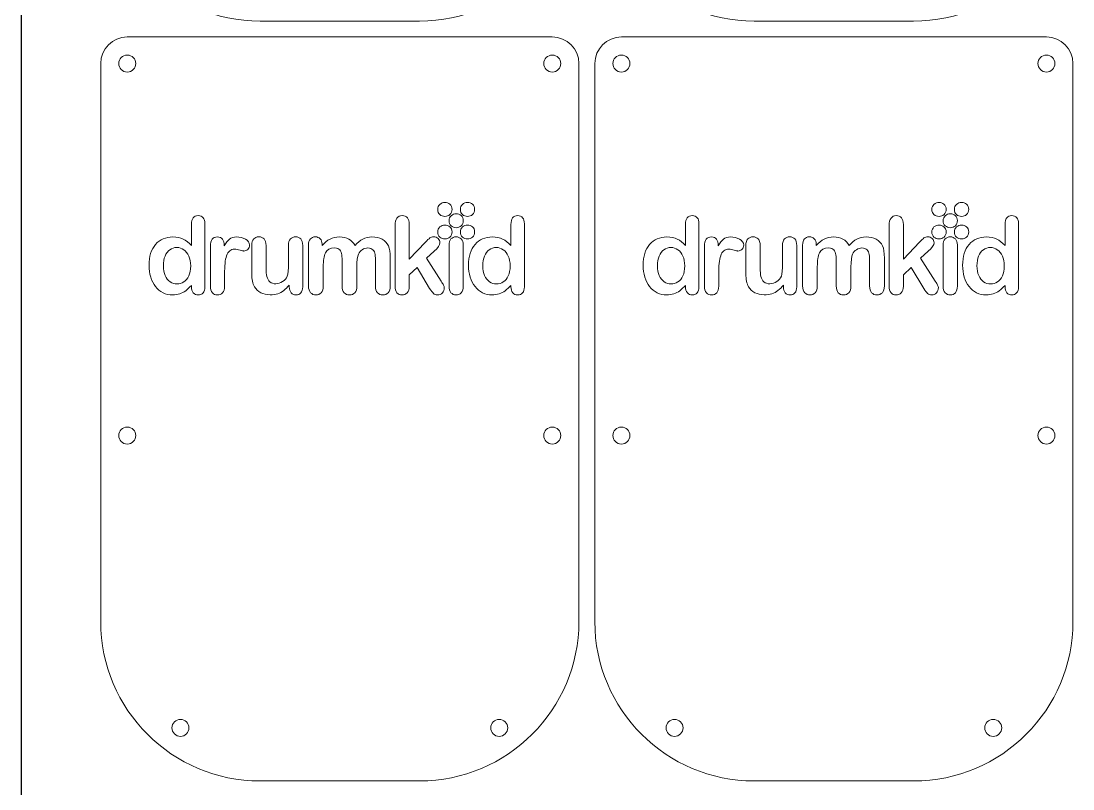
# Model space of a CAD drawing. Header units: millimetres. Extents: x 0 to 400, y 0 to 600.
# Drawn here: x 0 to 198, y 299.5 to 444 of the extents above; entities that cross this region are included whole.
import ezdxf

# ---------------------------------------------------------------- set-up
doc = ezdxf.new("R2010")
doc.units = ezdxf.units.MM
for name, color, linetype, lineweight, true_color in [('cut profiles', 1, 'Continuous', 9, 0xff0000), ('line engrave', 5, 'Continuous', 9, 0x0000ff), ('sheet outline', 3, 'Continuous', 25, 0x00ff00)]:
    doc.layers.add(name, color=color, linetype=linetype, lineweight=lineweight, true_color=true_color)

msp = doc.modelspace()

# ---------------------------------------------------------------- linework, layer by layer
at = {"layer": 'cut profiles'}
for p, q in [((45, 444), (75, 444)), ((138, 444), (168, 444)), ((20, 441), (100, 441)), ((113, 441), (193, 441)), ((15, 331), (15, 436)), ((105, 331), (105, 436)), ((108, 331), (108, 436)), ((198, 331), (198, 436)), ((45, 301), (75, 301)), ((138, 301), (168, 301))]:
    msp.add_line(p, q, dxfattribs=at)
for centre in [(20, 436), (100, 436), (113, 436), (193, 436), (20, 366), (100, 366), (113, 366), (193, 366), (30, 311), (90, 311), (123, 311), (183, 311)]:
    msp.add_circle(centre, 1.6, dxfattribs=at)
for centre, radius, start, end in [((45, 474), 30, 180, 270), ((75, 474), 30, 270, 0), ((138, 474), 30, 180, 270), ((168, 474), 30, 270, 0), ((20, 436), 5, 90, 180), ((100, 436), 5, 0, 90), ((113, 436), 5, 90, 180), ((193, 436), 5, 0, 90), ((45, 331), 30, 180, 270), ((75, 331), 30, 270, 0), ((138, 331), 30, 180, 270), ((168, 331), 30, 270, 0)]:
    msp.add_arc(centre, radius, start, end, dxfattribs=at)
at = {"layer": 'line engrave', "color": 5, "true_color": 0x0000ff}
for points in [[(32.07, 401.75), (32.07, 405.72)], [(34.61, 405.86), (34.61, 394)], [(70.41, 394.1), (70.41, 405.56)], [(73.08, 405.72), (73.08, 399.2), (76.11, 402.37)], [(92.21, 401.75), (92.21, 405.72)], [(94.75, 405.86), (94.75, 394)], [(125.07, 401.75), (125.07, 405.72)], [(127.61, 405.86), (127.61, 394)], [(163.41, 394.1), (163.41, 405.56)], [(166.08, 405.72), (166.08, 399.2), (169.11, 402.37)], [(185.21, 401.75), (185.21, 405.72)], [(187.75, 405.86), (187.75, 394)], [(56.67, 402.01), (56.67, 401.75)], [(149.67, 402.01), (149.67, 401.75)], [(35.64, 394.1), (35.64, 401.58)], [(43.43, 396.46), (43.43, 401.79)], [(46.12, 401.79), (46.12, 397.49)], [(50.33, 398.52), (50.33, 401.79)], [(53.01, 401.79), (53.01, 394)], [(54.11, 394.16), (54.11, 401.85)], [(77.76, 400.7), (76.33, 399.39), (79.09, 395.06)], [(80.56, 394.1), (80.56, 401.79)], [(83.25, 401.87), (83.25, 394.1)], [(128.64, 394.1), (128.64, 401.58)], [(136.43, 396.46), (136.43, 401.79)], [(139.12, 401.79), (139.12, 397.49)], [(143.33, 398.52), (143.33, 401.79)], [(146.01, 401.79), (146.01, 394)], [(147.11, 394.16), (147.11, 401.85)], [(170.76, 400.7), (169.33, 399.39), (172.09, 395.06)], [(173.56, 394.1), (173.56, 401.79)], [(176.25, 401.87), (176.25, 394.1)], [(60.44, 394.16), (60.44, 398.44)], [(66.71, 394.16), (66.71, 398.68)], [(69.5, 399.41), (69.5, 394.16)], [(153.44, 394.16), (153.44, 398.44)], [(159.71, 394.16), (159.71, 398.68)], [(162.5, 399.41), (162.5, 394.16)], [(38.32, 396.35), (38.32, 394.1)], [(56.88, 397.79), (56.88, 394.16)], [(63.21, 397.73), (63.21, 394.16)], [(76.91, 393.7), (74.54, 397.6), (73.08, 396.22), (73.08, 394.08)], [(131.32, 396.35), (131.32, 394.1)], [(149.88, 397.79), (149.88, 394.16)], [(156.21, 397.73), (156.21, 394.16)], [(169.91, 393.7), (167.54, 397.6), (166.08, 396.22), (166.08, 394.08)], [(32.07, 394), (32.07, 394.27)], [(50.49, 393.98), (50.49, 394.33)], [(92.21, 394), (92.21, 394.27)], [(125.07, 394), (125.07, 394.27)], [(143.49, 393.98), (143.49, 394.33)], [(185.21, 394), (185.21, 394.27)]]:
    msp.add_lwpolyline(points, dxfattribs=at)
for points in [[(78.84, 409.5), (79.12, 409.75), (79.44, 409.87), (79.8, 409.87)], [(79.8, 409.87), (80.14, 409.87), (80.45, 409.76), (80.72, 409.54)], [(83.09, 409.5), (83.37, 409.75), (83.69, 409.87), (84.05, 409.87)], [(84.05, 409.87), (84.4, 409.87), (84.71, 409.76), (84.97, 409.54)], [(171.84, 409.5), (172.12, 409.75), (172.44, 409.87), (172.8, 409.87)], [(172.8, 409.87), (173.14, 409.87), (173.45, 409.76), (173.72, 409.54)], [(176.09, 409.5), (176.37, 409.75), (176.69, 409.87), (177.05, 409.87)], [(177.05, 409.87), (177.4, 409.87), (177.71, 409.76), (177.97, 409.54)], [(78.44, 408.56), (78.44, 408.94), (78.57, 409.25), (78.84, 409.5)], [(78.83, 407.59), (78.57, 407.82), (78.44, 408.14), (78.44, 408.56)], [(80.72, 409.54), (80.99, 409.31), (81.13, 408.99), (81.13, 408.56)], [(81.13, 408.56), (81.13, 408.15), (80.99, 407.82), (80.73, 407.59)], [(82.69, 408.56), (82.69, 408.94), (82.83, 409.25), (83.09, 409.5)], [(83.08, 407.59), (82.82, 407.82), (82.69, 408.14), (82.69, 408.56)], [(84.97, 409.54), (85.24, 409.31), (85.38, 408.99), (85.38, 408.56)], [(85.38, 408.56), (85.38, 408.15), (85.25, 407.82), (84.98, 407.59)], [(171.44, 408.56), (171.44, 408.94), (171.57, 409.25), (171.84, 409.5)], [(171.83, 407.59), (171.57, 407.82), (171.44, 408.14), (171.44, 408.56)], [(173.72, 409.54), (173.99, 409.31), (174.13, 408.99), (174.13, 408.56)], [(174.13, 408.56), (174.13, 408.15), (173.99, 407.82), (173.73, 407.59)], [(175.69, 408.56), (175.69, 408.94), (175.83, 409.25), (176.09, 409.5)], [(176.08, 407.59), (175.82, 407.82), (175.69, 408.14), (175.69, 408.56)], [(177.97, 409.54), (178.24, 409.31), (178.38, 408.99), (178.38, 408.56)], [(178.38, 408.56), (178.38, 408.15), (178.25, 407.82), (177.98, 407.59)], [(32.07, 405.72), (32.07, 406.27), (32.18, 406.69), (32.4, 406.97)], [(32.4, 406.97), (32.62, 407.25), (32.94, 407.39), (33.34, 407.39)], [(33.34, 407.39), (33.75, 407.39), (34.06, 407.26), (34.28, 407)], [(34.28, 407), (34.5, 406.74), (34.61, 406.36), (34.61, 405.86)], [(70.41, 405.56), (70.41, 406.16), (70.52, 406.61), (70.75, 406.92)], [(70.75, 406.92), (70.98, 407.23), (71.31, 407.39), (71.73, 407.39)], [(71.73, 407.39), (72.15, 407.39), (72.48, 407.25), (72.72, 406.97)], [(72.72, 406.97), (72.96, 406.69), (73.08, 406.27), (73.08, 405.72)], [(79.8, 407.24), (79.42, 407.24), (79.1, 407.36), (78.83, 407.59)], [(80.73, 407.59), (80.47, 407.36), (80.16, 407.24), (79.8, 407.24)], [(80.56, 406.44), (80.56, 406.82), (80.7, 407.13), (80.97, 407.37)], [(80.96, 405.46), (80.7, 405.69), (80.56, 406.02), (80.56, 406.44)], [(80.97, 407.37), (81.24, 407.62), (81.56, 407.75), (81.92, 407.75)], [(81.92, 407.75), (82.27, 407.75), (82.58, 407.63), (82.85, 407.41)], [(82.85, 407.41), (83.12, 407.19), (83.25, 406.86), (83.25, 406.44)], [(83.25, 406.44), (83.25, 406.02), (83.12, 405.7), (82.86, 405.46)], [(84.05, 407.24), (83.68, 407.24), (83.35, 407.36), (83.08, 407.59)], [(84.98, 407.59), (84.72, 407.36), (84.41, 407.24), (84.05, 407.24)], [(92.21, 405.72), (92.21, 406.27), (92.32, 406.69), (92.53, 406.97)], [(92.53, 406.97), (92.76, 407.25), (93.07, 407.39), (93.48, 407.39)], [(93.48, 407.39), (93.89, 407.39), (94.2, 407.26), (94.41, 407)], [(94.41, 407), (94.64, 406.74), (94.75, 406.36), (94.75, 405.86)], [(125.07, 405.72), (125.07, 406.27), (125.18, 406.69), (125.4, 406.97)], [(125.4, 406.97), (125.62, 407.25), (125.94, 407.39), (126.34, 407.39)], [(126.34, 407.39), (126.75, 407.39), (127.06, 407.26), (127.28, 407)], [(127.28, 407), (127.5, 406.74), (127.61, 406.36), (127.61, 405.86)], [(163.41, 405.56), (163.41, 406.16), (163.52, 406.61), (163.75, 406.92)], [(163.75, 406.92), (163.98, 407.23), (164.31, 407.39), (164.73, 407.39)], [(164.73, 407.39), (165.15, 407.39), (165.48, 407.25), (165.72, 406.97)], [(165.72, 406.97), (165.96, 406.69), (166.08, 406.27), (166.08, 405.72)], [(172.8, 407.24), (172.42, 407.24), (172.1, 407.36), (171.83, 407.59)], [(173.73, 407.59), (173.47, 407.36), (173.16, 407.24), (172.8, 407.24)], [(173.56, 406.44), (173.56, 406.82), (173.7, 407.13), (173.97, 407.37)], [(173.96, 405.46), (173.7, 405.69), (173.56, 406.02), (173.56, 406.44)], [(173.97, 407.37), (174.24, 407.62), (174.56, 407.75), (174.92, 407.75)], [(174.92, 407.75), (175.27, 407.75), (175.58, 407.63), (175.85, 407.41)], [(175.85, 407.41), (176.12, 407.19), (176.25, 406.86), (176.25, 406.44)], [(176.25, 406.44), (176.25, 406.02), (176.12, 405.7), (175.86, 405.46)], [(177.05, 407.24), (176.68, 407.24), (176.35, 407.36), (176.08, 407.59)], [(177.98, 407.59), (177.72, 407.36), (177.41, 407.24), (177.05, 407.24)], [(185.21, 405.72), (185.21, 406.27), (185.32, 406.69), (185.53, 406.97)], [(185.53, 406.97), (185.76, 407.25), (186.07, 407.39), (186.48, 407.39)], [(186.48, 407.39), (186.89, 407.39), (187.2, 407.26), (187.41, 407)], [(187.41, 407), (187.64, 406.74), (187.75, 406.36), (187.75, 405.86)], [(78.44, 404.31), (78.44, 404.69), (78.57, 405), (78.84, 405.25)], [(78.83, 403.34), (78.57, 403.57), (78.44, 403.89), (78.44, 404.31)], [(78.84, 405.25), (79.12, 405.49), (79.44, 405.62), (79.8, 405.62)], [(79.8, 405.62), (80.14, 405.62), (80.45, 405.51), (80.72, 405.28)], [(80.72, 405.28), (80.99, 405.06), (81.13, 404.74), (81.13, 404.31)], [(81.13, 404.31), (81.13, 403.9), (80.99, 403.57), (80.73, 403.34)], [(81.92, 405.12), (81.55, 405.12), (81.23, 405.23), (80.96, 405.46)], [(82.86, 405.46), (82.6, 405.23), (82.28, 405.12), (81.92, 405.12)], [(82.69, 404.31), (82.69, 404.69), (82.83, 405), (83.09, 405.25)], [(83.08, 403.34), (82.82, 403.57), (82.69, 403.89), (82.69, 404.31)], [(83.09, 405.25), (83.37, 405.49), (83.69, 405.62), (84.05, 405.62)], [(84.05, 405.62), (84.4, 405.62), (84.71, 405.51), (84.97, 405.28)], [(84.97, 405.28), (85.24, 405.06), (85.38, 404.74), (85.38, 404.31)], [(85.38, 404.31), (85.38, 403.9), (85.25, 403.57), (84.98, 403.34)], [(171.44, 404.31), (171.44, 404.69), (171.57, 405), (171.84, 405.25)], [(171.83, 403.34), (171.57, 403.57), (171.44, 403.89), (171.44, 404.31)], [(171.84, 405.25), (172.12, 405.49), (172.44, 405.62), (172.8, 405.62)], [(172.8, 405.62), (173.14, 405.62), (173.45, 405.51), (173.72, 405.28)], [(173.72, 405.28), (173.99, 405.06), (174.13, 404.74), (174.13, 404.31)], [(174.13, 404.31), (174.13, 403.9), (173.99, 403.57), (173.73, 403.34)], [(174.92, 405.12), (174.55, 405.12), (174.23, 405.23), (173.96, 405.46)], [(175.86, 405.46), (175.6, 405.23), (175.28, 405.12), (174.92, 405.12)], [(175.69, 404.31), (175.69, 404.69), (175.83, 405), (176.09, 405.25)], [(176.08, 403.34), (175.82, 403.57), (175.69, 403.89), (175.69, 404.31)], [(176.09, 405.25), (176.37, 405.49), (176.69, 405.62), (177.05, 405.62)], [(177.05, 405.62), (177.4, 405.62), (177.71, 405.51), (177.97, 405.28)], [(177.97, 405.28), (178.24, 405.06), (178.38, 404.74), (178.38, 404.31)], [(178.38, 404.31), (178.38, 403.9), (178.25, 403.57), (177.98, 403.34)], [(24.09, 398.04), (24.09, 399.72), (24.5, 401.03), (25.32, 401.97)], [(25.32, 401.97), (26.14, 402.91), (27.22, 403.37), (28.56, 403.37)], [(28.56, 403.37), (29.33, 403.37), (29.99, 403.24), (30.52, 402.97)], [(30.52, 402.97), (31.05, 402.71), (31.57, 402.3), (32.07, 401.75)], [(35.64, 401.58), (35.64, 402.79), (36.07, 403.39), (36.95, 403.39)], [(36.95, 403.39), (37.39, 403.39), (37.71, 403.25), (37.91, 402.97)], [(37.91, 402.97), (38.11, 402.69), (38.22, 402.27), (38.24, 401.72)], [(38.24, 401.72), (38.56, 402.27), (38.89, 402.69), (39.22, 402.97)], [(39.22, 402.97), (39.56, 403.25), (40.01, 403.39), (40.58, 403.39)], [(40.58, 403.39), (41.14, 403.39), (41.69, 403.25), (42.22, 402.97)], [(42.22, 402.97), (42.75, 402.69), (43.02, 402.31), (43.02, 401.85)], [(43.43, 401.79), (43.43, 402.33), (43.56, 402.73), (43.8, 402.99)], [(43.8, 402.99), (44.04, 403.26), (44.36, 403.39), (44.76, 403.39)], [(44.76, 403.39), (45.17, 403.39), (45.5, 403.26), (45.75, 402.99)], [(45.75, 402.99), (46, 402.72), (46.12, 402.32), (46.12, 401.79)], [(50.33, 401.79), (50.33, 402.32), (50.46, 402.72), (50.71, 402.99)], [(50.71, 402.99), (50.96, 403.26), (51.28, 403.39), (51.68, 403.39)], [(51.68, 403.39), (52.08, 403.39), (52.4, 403.26), (52.65, 402.99)], [(52.65, 402.99), (52.89, 402.73), (53.01, 402.33), (53.01, 401.79)], [(54.11, 401.85), (54.11, 402.35), (54.23, 402.74), (54.46, 403)], [(54.46, 403), (54.69, 403.26), (55, 403.39), (55.38, 403.39)], [(55.38, 403.39), (55.75, 403.39), (56.06, 403.27), (56.3, 403.02)], [(56.3, 403.02), (56.55, 402.78), (56.67, 402.44), (56.67, 402.01)], [(56.67, 401.75), (57.14, 402.31), (57.64, 402.72), (58.17, 402.98)], [(58.17, 402.98), (58.7, 403.24), (59.29, 403.37), (59.94, 403.37)], [(59.94, 403.37), (60.62, 403.37), (61.2, 403.24), (61.68, 402.97)], [(61.68, 402.97), (62.17, 402.7), (62.57, 402.3), (62.88, 401.75)], [(62.88, 401.75), (63.34, 402.3), (63.82, 402.71), (64.34, 402.97)], [(64.34, 402.97), (64.86, 403.24), (65.43, 403.37), (66.06, 403.37)], [(66.06, 403.37), (66.8, 403.37), (67.43, 403.23), (67.96, 402.94)], [(67.96, 402.94), (68.5, 402.65), (68.89, 402.24), (69.16, 401.7)], [(76.11, 402.37), (76.48, 402.76), (76.76, 403.03), (76.96, 403.18)], [(76.96, 403.18), (77.16, 403.32), (77.4, 403.39), (77.68, 403.39)], [(77.68, 403.39), (78.01, 403.39), (78.29, 403.29), (78.52, 403.07)], [(78.85, 402.27), (78.85, 401.88), (78.49, 401.35), (77.76, 400.7)], [(78.52, 403.07), (78.74, 402.86), (78.85, 402.59), (78.85, 402.27)], [(79.8, 402.99), (79.42, 402.99), (79.1, 403.11), (78.83, 403.34)], [(80.73, 403.34), (80.47, 403.11), (80.16, 402.99), (79.8, 402.99)], [(80.56, 401.79), (80.56, 402.32), (80.69, 402.72), (80.93, 402.99)], [(80.93, 402.99), (81.18, 403.26), (81.5, 403.39), (81.89, 403.39)], [(81.89, 403.39), (82.29, 403.39), (82.61, 403.26), (82.87, 402.99)], [(82.87, 402.99), (83.12, 402.72), (83.25, 402.35), (83.25, 401.87)], [(84.05, 402.99), (83.68, 402.99), (83.35, 403.11), (83.08, 403.34)], [(84.98, 403.34), (84.72, 403.11), (84.41, 402.99), (84.05, 402.99)], [(84.23, 398.04), (84.23, 399.72), (84.64, 401.03), (85.46, 401.97)], [(85.46, 401.97), (86.28, 402.91), (87.36, 403.37), (88.7, 403.37)], [(88.7, 403.37), (89.47, 403.37), (90.12, 403.24), (90.65, 402.97)], [(90.65, 402.97), (91.19, 402.71), (91.7, 402.3), (92.21, 401.75)], [(117.09, 398.04), (117.09, 399.72), (117.5, 401.03), (118.32, 401.97)], [(118.32, 401.97), (119.14, 402.91), (120.22, 403.37), (121.56, 403.37)], [(121.56, 403.37), (122.33, 403.37), (122.99, 403.24), (123.52, 402.97)], [(123.52, 402.97), (124.05, 402.71), (124.57, 402.3), (125.07, 401.75)], [(128.64, 401.58), (128.64, 402.79), (129.07, 403.39), (129.95, 403.39)], [(129.95, 403.39), (130.39, 403.39), (130.71, 403.25), (130.91, 402.97)], [(130.91, 402.97), (131.11, 402.69), (131.22, 402.27), (131.24, 401.72)], [(131.24, 401.72), (131.56, 402.27), (131.89, 402.69), (132.22, 402.97)], [(132.22, 402.97), (132.56, 403.25), (133.01, 403.39), (133.58, 403.39)], [(133.58, 403.39), (134.14, 403.39), (134.69, 403.25), (135.22, 402.97)], [(135.22, 402.97), (135.75, 402.69), (136.02, 402.31), (136.02, 401.85)], [(136.43, 401.79), (136.43, 402.33), (136.56, 402.73), (136.8, 402.99)], [(136.8, 402.99), (137.04, 403.26), (137.36, 403.39), (137.76, 403.39)], [(137.76, 403.39), (138.17, 403.39), (138.5, 403.26), (138.75, 402.99)], [(138.75, 402.99), (139, 402.72), (139.12, 402.32), (139.12, 401.79)], [(143.33, 401.79), (143.33, 402.32), (143.46, 402.72), (143.71, 402.99)], [(143.71, 402.99), (143.96, 403.26), (144.28, 403.39), (144.68, 403.39)], [(144.68, 403.39), (145.08, 403.39), (145.4, 403.26), (145.65, 402.99)], [(145.65, 402.99), (145.89, 402.73), (146.01, 402.33), (146.01, 401.79)], [(147.11, 401.85), (147.11, 402.35), (147.23, 402.74), (147.46, 403)], [(147.46, 403), (147.69, 403.26), (148, 403.39), (148.38, 403.39)], [(148.38, 403.39), (148.75, 403.39), (149.06, 403.27), (149.3, 403.02)], [(149.3, 403.02), (149.55, 402.78), (149.67, 402.44), (149.67, 402.01)], [(149.67, 401.75), (150.14, 402.31), (150.64, 402.72), (151.17, 402.98)], [(151.17, 402.98), (151.7, 403.24), (152.29, 403.37), (152.94, 403.37)], [(152.94, 403.37), (153.62, 403.37), (154.2, 403.24), (154.68, 402.97)], [(154.68, 402.97), (155.17, 402.7), (155.57, 402.3), (155.88, 401.75)], [(155.88, 401.75), (156.34, 402.3), (156.82, 402.71), (157.34, 402.97)], [(157.34, 402.97), (157.86, 403.24), (158.43, 403.37), (159.06, 403.37)], [(159.06, 403.37), (159.8, 403.37), (160.43, 403.23), (160.96, 402.94)], [(160.96, 402.94), (161.5, 402.65), (161.89, 402.24), (162.16, 401.7)], [(169.11, 402.37), (169.48, 402.76), (169.76, 403.03), (169.96, 403.18)], [(169.96, 403.18), (170.16, 403.32), (170.4, 403.39), (170.68, 403.39)], [(170.68, 403.39), (171.01, 403.39), (171.29, 403.29), (171.52, 403.07)], [(171.85, 402.27), (171.85, 401.88), (171.49, 401.35), (170.76, 400.7)], [(171.52, 403.07), (171.74, 402.86), (171.85, 402.59), (171.85, 402.27)], [(172.8, 402.99), (172.42, 402.99), (172.1, 403.11), (171.83, 403.34)], [(173.73, 403.34), (173.47, 403.11), (173.16, 402.99), (172.8, 402.99)], [(173.56, 401.79), (173.56, 402.32), (173.69, 402.72), (173.93, 402.99)], [(173.93, 402.99), (174.18, 403.26), (174.5, 403.39), (174.89, 403.39)], [(174.89, 403.39), (175.29, 403.39), (175.61, 403.26), (175.87, 402.99)], [(175.87, 402.99), (176.12, 402.72), (176.25, 402.35), (176.25, 401.87)], [(177.05, 402.99), (176.68, 402.99), (176.35, 403.11), (176.08, 403.34)], [(177.98, 403.34), (177.72, 403.11), (177.41, 402.99), (177.05, 402.99)], [(177.23, 398.04), (177.23, 399.72), (177.64, 401.03), (178.46, 401.97)], [(178.46, 401.97), (179.28, 402.91), (180.36, 403.37), (181.7, 403.37)], [(181.7, 403.37), (182.47, 403.37), (183.12, 403.24), (183.65, 402.97)], [(183.65, 402.97), (184.19, 402.71), (184.7, 402.3), (185.21, 401.75)], [(28.01, 400.96), (27.62, 400.69), (27.32, 400.29), (27.1, 399.76)], [(29.33, 401.39), (28.84, 401.39), (28.4, 401.25), (28.01, 400.96)], [(30.63, 400.97), (30.23, 401.25), (29.8, 401.39), (29.33, 401.39)], [(31.57, 399.79), (31.34, 400.31), (31.03, 400.7), (30.63, 400.97)], [(39.27, 400.77), (39.02, 400.56), (38.83, 400.26), (38.69, 399.85)], [(40.23, 401.08), (39.84, 401.08), (39.52, 400.98), (39.27, 400.77)], [(41.23, 400.89), (40.85, 401.02), (40.52, 401.08), (40.23, 401.08)], [(41.95, 400.72), (41.85, 400.72), (41.61, 400.78), (41.23, 400.89)], [(42.68, 401.03), (42.45, 400.82), (42.21, 400.72), (41.95, 400.72)], [(43.02, 401.85), (43.02, 401.52), (42.91, 401.25), (42.68, 401.03)], [(57.29, 400.39), (57.02, 399.79), (56.88, 398.92), (56.88, 397.79)], [(59.04, 401.3), (58.16, 401.3), (57.58, 401), (57.29, 400.39)], [(60, 400.93), (59.8, 401.18), (59.48, 401.3), (59.04, 401.3)], [(60.37, 400.02), (60.33, 400.39), (60.2, 400.7), (60, 400.93)], [(60.44, 398.44), (60.44, 399.12), (60.42, 399.64), (60.37, 400.02)], [(63.51, 400.14), (63.31, 399.68), (63.21, 398.88), (63.21, 397.73)], [(64.24, 400.98), (63.93, 400.77), (63.68, 400.49), (63.51, 400.14)], [(65.26, 401.3), (64.9, 401.3), (64.56, 401.19), (64.24, 400.98)], [(66.24, 400.94), (66.03, 401.18), (65.7, 401.3), (65.26, 401.3)], [(66.64, 400.07), (66.59, 400.42), (66.46, 400.71), (66.24, 400.94)], [(66.71, 398.68), (66.71, 399.26), (66.69, 399.72), (66.64, 400.07)], [(69.16, 401.7), (69.39, 401.22), (69.5, 400.45), (69.5, 399.41)], [(88.14, 400.96), (87.76, 400.69), (87.45, 400.29), (87.24, 399.76)], [(89.46, 401.39), (88.97, 401.39), (88.53, 401.25), (88.14, 400.96)], [(90.76, 400.97), (90.37, 401.25), (89.94, 401.39), (89.46, 401.39)], [(91.71, 399.79), (91.48, 400.31), (91.16, 400.7), (90.76, 400.97)], [(121.01, 400.96), (120.62, 400.69), (120.32, 400.29), (120.1, 399.76)], [(122.33, 401.39), (121.84, 401.39), (121.4, 401.25), (121.01, 400.96)], [(123.63, 400.97), (123.23, 401.25), (122.8, 401.39), (122.33, 401.39)], [(124.57, 399.79), (124.34, 400.31), (124.03, 400.7), (123.63, 400.97)], [(132.27, 400.77), (132.02, 400.56), (131.83, 400.26), (131.69, 399.85)], [(133.23, 401.08), (132.84, 401.08), (132.52, 400.98), (132.27, 400.77)], [(134.23, 400.89), (133.85, 401.02), (133.52, 401.08), (133.23, 401.08)], [(134.95, 400.72), (134.85, 400.72), (134.61, 400.78), (134.23, 400.89)], [(135.68, 401.03), (135.45, 400.82), (135.21, 400.72), (134.95, 400.72)], [(136.02, 401.85), (136.02, 401.52), (135.91, 401.25), (135.68, 401.03)], [(150.29, 400.39), (150.02, 399.79), (149.88, 398.92), (149.88, 397.79)], [(152.04, 401.3), (151.16, 401.3), (150.58, 401), (150.29, 400.39)], [(153, 400.93), (152.8, 401.18), (152.48, 401.3), (152.04, 401.3)], [(153.37, 400.02), (153.33, 400.39), (153.2, 400.7), (153, 400.93)], [(153.44, 398.44), (153.44, 399.12), (153.42, 399.64), (153.37, 400.02)], [(156.51, 400.14), (156.31, 399.68), (156.21, 398.88), (156.21, 397.73)], [(157.24, 400.98), (156.93, 400.77), (156.68, 400.49), (156.51, 400.14)], [(158.26, 401.3), (157.9, 401.3), (157.56, 401.19), (157.24, 400.98)], [(159.24, 400.94), (159.03, 401.18), (158.7, 401.3), (158.26, 401.3)], [(159.64, 400.07), (159.59, 400.42), (159.46, 400.71), (159.24, 400.94)], [(159.71, 398.68), (159.71, 399.26), (159.69, 399.72), (159.64, 400.07)], [(162.16, 401.7), (162.39, 401.22), (162.5, 400.45), (162.5, 399.41)], [(181.14, 400.96), (180.76, 400.69), (180.45, 400.29), (180.24, 399.76)], [(182.46, 401.39), (181.97, 401.39), (181.53, 401.25), (181.14, 400.96)], [(183.76, 400.97), (183.37, 401.25), (182.94, 401.39), (182.46, 401.39)], [(184.71, 399.79), (184.48, 400.31), (184.16, 400.7), (183.76, 400.97)], [(24.4, 395.82), (24.19, 396.51), (24.09, 397.25), (24.09, 398.04)], [(27.1, 399.76), (26.89, 399.24), (26.79, 398.64), (26.79, 397.95)], [(31.93, 397.95), (31.93, 398.67), (31.81, 399.28), (31.57, 399.79)], [(38.4, 398.39), (38.35, 397.84), (38.32, 397.15), (38.32, 396.35)], [(38.69, 399.85), (38.55, 399.44), (38.46, 398.96), (38.4, 398.39)], [(50.11, 396.02), (50.26, 396.4), (50.33, 397.24), (50.33, 398.52)], [(84.53, 395.82), (84.33, 396.51), (84.23, 397.25), (84.23, 398.04)], [(87.24, 399.76), (87.03, 399.24), (86.92, 398.64), (86.92, 397.95)], [(92.06, 397.95), (92.06, 398.67), (91.94, 399.28), (91.71, 399.79)], [(117.4, 395.82), (117.19, 396.51), (117.09, 397.25), (117.09, 398.04)], [(120.1, 399.76), (119.89, 399.24), (119.79, 398.64), (119.79, 397.95)], [(124.93, 397.95), (124.93, 398.67), (124.81, 399.28), (124.57, 399.79)], [(131.4, 398.39), (131.35, 397.84), (131.32, 397.15), (131.32, 396.35)], [(131.69, 399.85), (131.55, 399.44), (131.46, 398.96), (131.4, 398.39)], [(143.11, 396.02), (143.26, 396.4), (143.33, 397.24), (143.33, 398.52)], [(177.53, 395.82), (177.33, 396.51), (177.23, 397.25), (177.23, 398.04)], [(180.24, 399.76), (180.03, 399.24), (179.92, 398.64), (179.92, 397.95)], [(185.06, 397.95), (185.06, 398.67), (184.94, 399.28), (184.71, 399.79)], [(26.79, 397.95), (26.79, 397.22), (26.9, 396.6), (27.12, 396.09)], [(27.12, 396.09), (27.35, 395.58), (27.66, 395.19), (28.06, 394.93)], [(30.64, 394.91), (31.03, 395.16), (31.34, 395.54), (31.57, 396.04)], [(31.57, 396.04), (31.81, 396.55), (31.93, 397.19), (31.93, 397.95)], [(43.94, 394), (43.6, 394.57), (43.43, 395.39), (43.43, 396.46)], [(46.12, 397.49), (46.12, 396.86), (46.17, 396.34), (46.28, 395.91)], [(49.23, 394.97), (49.63, 395.24), (49.92, 395.59), (50.11, 396.02)], [(86.92, 397.95), (86.92, 397.22), (87.03, 396.6), (87.26, 396.09)], [(87.26, 396.09), (87.49, 395.58), (87.8, 395.19), (88.19, 394.93)], [(90.77, 394.91), (91.17, 395.16), (91.48, 395.54), (91.71, 396.04)], [(91.71, 396.04), (91.94, 396.55), (92.06, 397.19), (92.06, 397.95)], [(119.79, 397.95), (119.79, 397.22), (119.9, 396.6), (120.12, 396.09)], [(120.12, 396.09), (120.35, 395.58), (120.66, 395.19), (121.06, 394.93)], [(123.64, 394.91), (124.03, 395.16), (124.34, 395.54), (124.57, 396.04)], [(124.57, 396.04), (124.81, 396.55), (124.93, 397.19), (124.93, 397.95)], [(136.94, 394), (136.6, 394.57), (136.43, 395.39), (136.43, 396.46)], [(139.12, 397.49), (139.12, 396.86), (139.17, 396.34), (139.28, 395.91)], [(142.23, 394.97), (142.63, 395.24), (142.92, 395.59), (143.11, 396.02)], [(179.92, 397.95), (179.92, 397.22), (180.03, 396.6), (180.26, 396.09)], [(180.26, 396.09), (180.49, 395.58), (180.8, 395.19), (181.19, 394.93)], [(183.77, 394.91), (184.17, 395.16), (184.48, 395.54), (184.71, 396.04)], [(184.71, 396.04), (184.94, 396.55), (185.06, 397.19), (185.06, 397.95)], [(25.31, 394.04), (24.91, 394.55), (24.61, 395.14), (24.4, 395.82)], [(26.73, 392.87), (26.18, 393.15), (25.71, 393.54), (25.31, 394.04)], [(28.06, 394.93), (28.45, 394.67), (28.88, 394.54), (29.35, 394.54)], [(29.35, 394.54), (29.82, 394.54), (30.25, 394.67), (30.64, 394.91)], [(32.07, 394.27), (31.71, 393.86), (31.36, 393.52), (31, 393.26)], [(36.01, 392.88), (35.76, 393.16), (35.64, 393.56), (35.64, 394.1)], [(38.32, 394.1), (38.32, 393.56), (38.2, 393.15), (37.94, 392.87)], [(46.28, 395.91), (46.38, 395.49), (46.57, 395.16), (46.84, 394.92)], [(46.84, 394.92), (47.12, 394.68), (47.49, 394.56), (47.95, 394.56)], [(47.95, 394.56), (48.4, 394.56), (48.83, 394.7), (49.23, 394.97)], [(50.49, 394.33), (50.17, 393.92), (49.83, 393.58), (49.48, 393.3)], [(54.5, 392.89), (54.24, 393.18), (54.11, 393.6), (54.11, 394.16)], [(56.88, 394.16), (56.88, 393.6), (56.75, 393.18), (56.5, 392.89)], [(60.82, 392.89), (60.57, 393.17), (60.44, 393.6), (60.44, 394.16)], [(63.21, 394.16), (63.21, 393.6), (63.08, 393.17), (62.83, 392.89)], [(67.1, 392.89), (66.84, 393.18), (66.71, 393.6), (66.71, 394.16)], [(69.5, 394.16), (69.5, 393.6), (69.37, 393.17), (69.12, 392.89)], [(70.76, 392.88), (70.52, 393.16), (70.41, 393.56), (70.41, 394.1)], [(73.08, 394.08), (73.08, 393.56), (72.95, 393.16), (72.67, 392.88)], [(79.09, 395.06), (79.29, 394.74), (79.44, 394.49), (79.52, 394.32)], [(79.52, 394.32), (79.61, 394.15), (79.66, 394), (79.66, 393.85)], [(80.93, 392.89), (80.69, 393.17), (80.56, 393.58), (80.56, 394.1)], [(83.25, 394.1), (83.25, 393.56), (83.12, 393.16), (82.87, 392.88)], [(85.45, 394.04), (85.05, 394.55), (84.74, 395.14), (84.53, 395.82)], [(86.86, 392.87), (86.32, 393.15), (85.85, 393.54), (85.45, 394.04)], [(88.19, 394.93), (88.59, 394.67), (89.02, 394.54), (89.48, 394.54)], [(89.48, 394.54), (89.96, 394.54), (90.39, 394.67), (90.77, 394.91)], [(92.21, 394.27), (91.85, 393.86), (91.49, 393.52), (91.14, 393.26)], [(118.31, 394.04), (117.91, 394.55), (117.61, 395.14), (117.4, 395.82)], [(119.73, 392.87), (119.18, 393.15), (118.71, 393.54), (118.31, 394.04)], [(121.06, 394.93), (121.45, 394.67), (121.88, 394.54), (122.35, 394.54)], [(122.35, 394.54), (122.82, 394.54), (123.25, 394.67), (123.64, 394.91)], [(125.07, 394.27), (124.71, 393.86), (124.36, 393.52), (124, 393.26)], [(129.01, 392.88), (128.76, 393.16), (128.64, 393.56), (128.64, 394.1)], [(131.32, 394.1), (131.32, 393.56), (131.2, 393.15), (130.94, 392.87)], [(139.28, 395.91), (139.38, 395.49), (139.57, 395.16), (139.84, 394.92)], [(139.84, 394.92), (140.12, 394.68), (140.49, 394.56), (140.95, 394.56)], [(140.95, 394.56), (141.4, 394.56), (141.83, 394.7), (142.23, 394.97)], [(143.49, 394.33), (143.17, 393.92), (142.83, 393.58), (142.48, 393.3)], [(147.5, 392.89), (147.24, 393.18), (147.11, 393.6), (147.11, 394.16)], [(149.88, 394.16), (149.88, 393.6), (149.75, 393.18), (149.5, 392.89)], [(153.82, 392.89), (153.57, 393.17), (153.44, 393.6), (153.44, 394.16)], [(156.21, 394.16), (156.21, 393.6), (156.08, 393.17), (155.83, 392.89)], [(160.1, 392.89), (159.84, 393.18), (159.71, 393.6), (159.71, 394.16)], [(162.5, 394.16), (162.5, 393.6), (162.37, 393.17), (162.12, 392.89)], [(163.76, 392.88), (163.52, 393.16), (163.41, 393.56), (163.41, 394.1)], [(166.08, 394.08), (166.08, 393.56), (165.95, 393.16), (165.67, 392.88)], [(172.09, 395.06), (172.29, 394.74), (172.44, 394.49), (172.52, 394.32)], [(172.52, 394.32), (172.61, 394.15), (172.66, 394), (172.66, 393.85)], [(173.93, 392.89), (173.69, 393.17), (173.56, 393.58), (173.56, 394.1)], [(176.25, 394.1), (176.25, 393.56), (176.12, 393.16), (175.87, 392.88)], [(178.45, 394.04), (178.05, 394.55), (177.74, 395.14), (177.53, 395.82)], [(179.86, 392.87), (179.32, 393.15), (178.85, 393.54), (178.45, 394.04)], [(181.19, 394.93), (181.59, 394.67), (182.02, 394.54), (182.48, 394.54)], [(182.48, 394.54), (182.96, 394.54), (183.39, 394.67), (183.77, 394.91)], [(185.21, 394.27), (184.85, 393.86), (184.49, 393.52), (184.14, 393.26)], [(28.52, 392.47), (27.88, 392.47), (27.28, 392.6), (26.73, 392.87)], [(29.86, 392.67), (29.45, 392.54), (29.01, 392.47), (28.52, 392.47)], [(31, 393.26), (30.65, 393), (30.27, 392.81), (29.86, 392.67)], [(32.43, 392.86), (32.19, 393.13), (32.07, 393.51), (32.07, 394)], [(33.34, 392.47), (32.98, 392.47), (32.67, 392.6), (32.43, 392.86)], [(34.26, 392.85), (34.02, 392.6), (33.72, 392.47), (33.34, 392.47)], [(34.61, 394), (34.61, 393.49), (34.5, 393.11), (34.26, 392.85)], [(36.97, 392.47), (36.58, 392.47), (36.26, 392.61), (36.01, 392.88)], [(37.94, 392.87), (37.68, 392.6), (37.36, 392.47), (36.97, 392.47)], [(45.13, 392.89), (44.61, 393.16), (44.22, 393.53), (43.94, 394)], [(46.88, 392.49), (46.23, 392.49), (45.65, 392.62), (45.13, 392.89)], [(48.32, 392.69), (47.9, 392.56), (47.42, 392.49), (46.88, 392.49)], [(49.48, 393.3), (49.12, 393.03), (48.74, 392.83), (48.32, 392.69)], [(50.85, 392.86), (50.61, 393.13), (50.49, 393.5), (50.49, 393.98)], [(51.76, 392.47), (51.39, 392.47), (51.09, 392.6), (50.85, 392.86)], [(52.66, 392.85), (52.43, 392.6), (52.13, 392.47), (51.76, 392.47)], [(53.01, 394), (53.01, 393.49), (52.89, 393.11), (52.66, 392.85)], [(55.5, 392.47), (55.1, 392.47), (54.76, 392.61), (54.5, 392.89)], [(56.5, 392.89), (56.25, 392.61), (55.92, 392.47), (55.5, 392.47)], [(61.81, 392.47), (61.41, 392.47), (61.07, 392.61), (60.82, 392.89)], [(62.83, 392.89), (62.57, 392.61), (62.23, 392.47), (61.81, 392.47)], [(68.1, 392.47), (67.7, 392.47), (67.36, 392.61), (67.1, 392.89)], [(69.12, 392.89), (68.86, 392.61), (68.52, 392.47), (68.1, 392.47)], [(71.73, 392.47), (71.32, 392.47), (71, 392.61), (70.76, 392.88)], [(72.67, 392.88), (72.4, 392.61), (72.09, 392.47), (71.73, 392.47)], [(77.63, 392.73), (77.45, 392.91), (77.21, 393.23), (76.91, 393.7)], [(78.39, 392.47), (78.06, 392.47), (77.81, 392.56), (77.63, 392.73)], [(79.3, 392.83), (79.07, 392.59), (78.77, 392.47), (78.39, 392.47)], [(79.66, 393.85), (79.66, 393.42), (79.54, 393.08), (79.3, 392.83)], [(81.89, 392.47), (81.5, 392.47), (81.18, 392.61), (80.93, 392.89)], [(82.87, 392.88), (82.61, 392.61), (82.29, 392.47), (81.89, 392.47)], [(88.66, 392.47), (88.01, 392.47), (87.42, 392.6), (86.86, 392.87)], [(89.99, 392.67), (89.59, 392.54), (89.14, 392.47), (88.66, 392.47)], [(91.14, 393.26), (90.79, 393), (90.41, 392.81), (89.99, 392.67)], [(92.56, 392.86), (92.33, 393.13), (92.21, 393.51), (92.21, 394)], [(93.48, 392.47), (93.11, 392.47), (92.81, 392.6), (92.56, 392.86)], [(94.39, 392.85), (94.16, 392.6), (93.85, 392.47), (93.48, 392.47)], [(94.75, 394), (94.75, 393.49), (94.63, 393.11), (94.39, 392.85)], [(121.52, 392.47), (120.88, 392.47), (120.28, 392.6), (119.73, 392.87)], [(122.86, 392.67), (122.45, 392.54), (122.01, 392.47), (121.52, 392.47)], [(124, 393.26), (123.65, 393), (123.27, 392.81), (122.86, 392.67)], [(125.43, 392.86), (125.19, 393.13), (125.07, 393.51), (125.07, 394)], [(126.34, 392.47), (125.98, 392.47), (125.67, 392.6), (125.43, 392.86)], [(127.26, 392.85), (127.02, 392.6), (126.72, 392.47), (126.34, 392.47)], [(127.61, 394), (127.61, 393.49), (127.5, 393.11), (127.26, 392.85)], [(129.97, 392.47), (129.58, 392.47), (129.26, 392.61), (129.01, 392.88)], [(130.94, 392.87), (130.68, 392.6), (130.36, 392.47), (129.97, 392.47)], [(138.13, 392.89), (137.61, 393.16), (137.22, 393.53), (136.94, 394)], [(139.88, 392.49), (139.23, 392.49), (138.65, 392.62), (138.13, 392.89)], [(141.32, 392.69), (140.9, 392.56), (140.42, 392.49), (139.88, 392.49)], [(142.48, 393.3), (142.12, 393.03), (141.74, 392.83), (141.32, 392.69)], [(143.85, 392.86), (143.61, 393.13), (143.49, 393.5), (143.49, 393.98)], [(144.76, 392.47), (144.39, 392.47), (144.09, 392.6), (143.85, 392.86)], [(145.66, 392.85), (145.43, 392.6), (145.13, 392.47), (144.76, 392.47)], [(146.01, 394), (146.01, 393.49), (145.89, 393.11), (145.66, 392.85)], [(148.5, 392.47), (148.1, 392.47), (147.76, 392.61), (147.5, 392.89)], [(149.5, 392.89), (149.25, 392.61), (148.92, 392.47), (148.5, 392.47)], [(154.81, 392.47), (154.41, 392.47), (154.07, 392.61), (153.82, 392.89)], [(155.83, 392.89), (155.57, 392.61), (155.23, 392.47), (154.81, 392.47)], [(161.1, 392.47), (160.7, 392.47), (160.36, 392.61), (160.1, 392.89)], [(162.12, 392.89), (161.86, 392.61), (161.52, 392.47), (161.1, 392.47)], [(164.73, 392.47), (164.32, 392.47), (164, 392.61), (163.76, 392.88)], [(165.67, 392.88), (165.4, 392.61), (165.09, 392.47), (164.73, 392.47)], [(170.63, 392.73), (170.45, 392.91), (170.21, 393.23), (169.91, 393.7)], [(171.39, 392.47), (171.06, 392.47), (170.81, 392.56), (170.63, 392.73)], [(172.3, 392.83), (172.07, 392.59), (171.77, 392.47), (171.39, 392.47)], [(172.66, 393.85), (172.66, 393.42), (172.54, 393.08), (172.3, 392.83)], [(174.89, 392.47), (174.5, 392.47), (174.18, 392.61), (173.93, 392.89)], [(175.87, 392.88), (175.61, 392.61), (175.29, 392.47), (174.89, 392.47)], [(181.66, 392.47), (181.01, 392.47), (180.42, 392.6), (179.86, 392.87)], [(182.99, 392.67), (182.59, 392.54), (182.14, 392.47), (181.66, 392.47)], [(184.14, 393.26), (183.79, 393), (183.41, 392.81), (182.99, 392.67)], [(185.56, 392.86), (185.33, 393.13), (185.21, 393.51), (185.21, 394)], [(186.48, 392.47), (186.11, 392.47), (185.81, 392.6), (185.56, 392.86)], [(187.39, 392.85), (187.16, 392.6), (186.85, 392.47), (186.48, 392.47)], [(187.75, 394), (187.75, 393.49), (187.63, 393.11), (187.39, 392.85)]]:
    msp.add_open_spline(points, degree=3, dxfattribs=at)
at = {"layer": 'sheet outline', "color": 3, "true_color": 0x00ff00}
msp.add_line((0, 600), (0, 0), dxfattribs=at)

doc.saveas('drawing.dxf')
